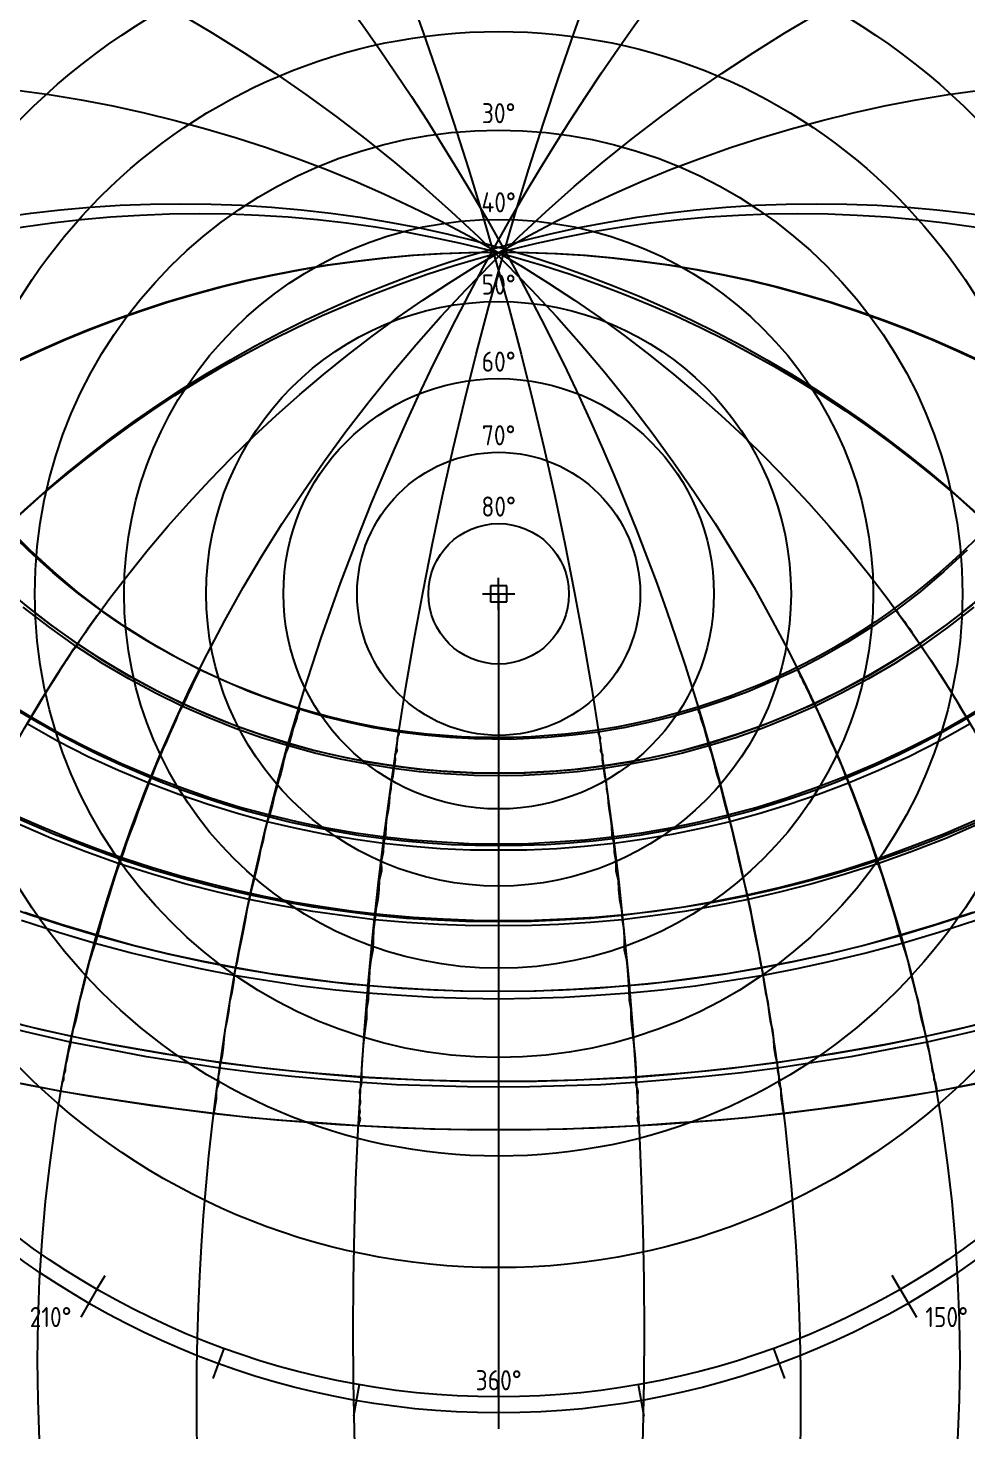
# Model space of a CAD drawing. Header units: millimetres. Extents: x -2402 to 642, y -289 to 1259.
# Drawn here: x -1954.1 to -1895.7, y -52.1 to 35.2 of the extents above; entities that cross this region are included whole.
import ezdxf

# ---------------------------------------------------------------- set-up
doc = ezdxf.new("R2010")
doc.units = ezdxf.units.MM
doc.header["$PDMODE"] = 66
doc.layers.get('0').update_dxf_attribs({"color": 1})
doc.layers.add('DRAW', color=141, linetype='Continuous')
doc.layers.add('TEXT', color=2, linetype='Continuous')
doc.styles.get("Standard").update_dxf_attribs({"font": 'archs.shx'})

msp = doc.modelspace()

# ---------------------------------------------------------------- linework, layer by layer
for p, q in [((-1949.837, -43.301), (-1949.337, -42.435)), ((-1899.837, -43.301), (-1900.337, -42.435)), ((-1949.837, -43.301), (-1950.837, -45.033)), ((-1899.837, -43.301), (-1898.837, -45.033)), ((-1941.938, -46.985), (-1942.622, -48.864)), ((-1907.736, -46.985), (-1907.052, -48.864)), ((-1933.52, -49.24), (-1933.867, -51.21)), ((-1924.837, -50), (-1924.837, -49)), ((-1916.155, -49.24), (-1915.808, -51.21)), ((-1924.837, -50), (-1924.837, -52))]:
    msp.add_line(p, q)
for radius in [51, 41.955, 35.01, 28.868, 23.315, 18.199, 13.397, 8.812, 4.374]:
    msp.add_circle((-1924.837, 0), radius)
at = {"color": 1}
msp.add_circle((-1924.837, 0), 50, dxfattribs=at)
msp.add_point((-1924.837, 0))
at = {"layer": 'DRAW', "color": 62}
for points in [[(-1954.001, 2.724), (-1955.46, 4.204)], [(-1952.554, 1.388), (-1954.001, 2.724)], [(-1895.673, 2.724), (-1897.121, 1.388)], [(-1951.081, 0.131), (-1952.554, 1.388)], [(-1897.121, 1.388), (-1898.594, 0.131)], [(-1949.582, -1.015), (-1951.081, 0.131)], [(-1924.837, 0), (-1924.837, -50)], [(-1924.837, 0), (-1924.837, -50)], [(-1924.837, 0), (-1924.837, -50)], [(-1924.837, 0), (-1924.837, -50)], [(-1924.837, 0), (-1924.837, -50)], [(-1924.837, 0), (-1924.837, -50)], [(-1924.837, 0), (-1924.837, -50)], [(-1924.837, 0), (-1924.837, -50)], [(-1924.837, 0), (-1924.837, -50)], [(-1924.837, 0), (-1924.837, -50)], [(-1924.837, 0), (-1924.837, -50)], [(-1924.837, 0), (-1924.837, -50)], [(-1898.594, 0.131), (-1900.093, -1.015)], [(-1952.778, -2.101), (-1954.425, -0.829)], [(-1952.674, -1.953), (-1954.313, -0.678)], [(-1895.362, -0.678), (-1897.001, -1.953)], [(-1895.25, -0.829), (-1896.896, -2.101)], [(-1950.091, -1.721), (-1950.232, -1.936)], [(-1949.946, -1.534), (-1950.091, -1.721)], [(-1949.838, -1.377), (-1949.946, -1.534)], [(-1949.728, -1.246), (-1949.838, -1.377)], [(-1949.655, -1.143), (-1949.728, -1.246)], [(-1949.618, -1.066), (-1949.655, -1.143)], [(-1949.58, -1.04), (-1949.618, -1.066)], [(-1948.052, -2.074), (-1949.582, -1.015)], [(-1949.582, -1.015), (-1949.58, -1.04)], [(-1900.093, -1.015), (-1901.623, -2.074)], [(-1900.093, -1.015), (-1900.094, -1.04)], [(-1900.094, -1.04), (-1900.056, -1.066)], [(-1900.056, -1.066), (-1900.02, -1.143)], [(-1900.02, -1.143), (-1899.947, -1.246)], [(-1899.947, -1.246), (-1899.836, -1.377)], [(-1899.836, -1.377), (-1899.728, -1.534)], [(-1899.728, -1.534), (-1899.584, -1.721)], [(-1899.584, -1.721), (-1899.443, -1.936)], [(-1951.152, -3.261), (-1952.778, -2.101)], [(-1951.052, -3.115), (-1952.674, -1.953)], [(-1950.58, -2.431), (-1950.785, -2.713)], [(-1950.409, -2.156), (-1950.58, -2.431)], [(-1950.232, -1.936), (-1950.409, -2.156)], [(-1946.531, -3.023), (-1948.052, -2.074)], [(-1901.623, -2.074), (-1903.144, -3.023)], [(-1899.443, -1.936), (-1899.266, -2.156)], [(-1899.266, -2.156), (-1899.095, -2.431)], [(-1899.095, -2.431), (-1898.89, -2.713)], [(-1897.001, -1.953), (-1898.623, -3.115)], [(-1896.896, -2.101), (-1898.523, -3.261)], [(-1951.215, -3.377), (-1951.478, -3.739)], [(-1950.985, -3.027), (-1951.215, -3.377)], [(-1949.499, -4.332), (-1951.152, -3.261)], [(-1949.405, -4.187), (-1951.052, -3.115)], [(-1950.785, -2.713), (-1950.985, -3.027)], [(-1944.968, -3.917), (-1946.531, -3.023)], [(-1903.144, -3.023), (-1904.707, -3.917)], [(-1898.623, -3.115), (-1900.27, -4.187)], [(-1898.523, -3.261), (-1900.176, -4.332)], [(-1898.89, -2.713), (-1898.69, -3.027)], [(-1898.69, -3.027), (-1898.46, -3.377)], [(-1898.46, -3.377), (-1898.196, -3.739)], [(-1951.732, -4.136), (-1952.018, -4.547)], [(-1951.478, -3.739), (-1951.732, -4.136)], [(-1947.861, -5.292), (-1949.499, -4.332)], [(-1947.766, -5.171), (-1949.405, -4.187)], [(-1943.446, -4.723), (-1944.968, -3.917)], [(-1904.707, -3.917), (-1906.228, -4.723)], [(-1900.27, -4.187), (-1901.908, -5.171)], [(-1900.176, -4.332), (-1901.814, -5.292)], [(-1898.196, -3.739), (-1897.943, -4.136)], [(-1897.943, -4.136), (-1897.657, -4.547)], [(-1952.292, -4.995), (-1952.595, -5.46)], [(-1952.018, -4.547), (-1952.292, -4.995)], [(-1946.096, -6.057), (-1947.766, -5.171)], [(-1943.614, -5.098), (-1943.704, -5.248)], [(-1943.563, -4.959), (-1943.614, -5.098)], [(-1943.5, -4.86), (-1943.563, -4.959)], [(-1943.473, -4.791), (-1943.5, -4.86)], [(-1943.441, -4.742), (-1943.473, -4.791)], [(-1941.882, -5.439), (-1943.446, -4.723)], [(-1943.446, -4.723), (-1943.441, -4.742)], [(-1906.228, -4.723), (-1907.793, -5.439)], [(-1906.228, -4.723), (-1906.233, -4.742)], [(-1906.233, -4.742), (-1906.201, -4.791)], [(-1906.201, -4.791), (-1906.175, -4.86)], [(-1906.175, -4.86), (-1906.112, -4.959)], [(-1906.112, -4.959), (-1906.061, -5.098)], [(-1906.061, -5.098), (-1905.971, -5.248)], [(-1901.908, -5.171), (-1903.578, -6.057)], [(-1897.657, -4.547), (-1897.383, -4.995)], [(-1897.383, -4.995), (-1897.079, -5.46)], [(-1952.891, -5.936), (-1953.209, -6.46)], [(-1952.595, -5.46), (-1952.891, -5.936)], [(-1946.187, -6.179), (-1947.861, -5.292)], [(-1944.47, -6.863), (-1946.096, -6.057)], [(-1943.999, -5.894), (-1944.136, -6.158)], [(-1943.899, -5.646), (-1943.999, -5.894)], [(-1943.783, -5.44), (-1943.899, -5.646)], [(-1943.704, -5.248), (-1943.783, -5.44)], [(-1940.348, -6.1), (-1941.882, -5.439)], [(-1938.808, -6.673), (-1940.348, -6.1)], [(-1909.327, -6.1), (-1910.866, -6.673)], [(-1907.793, -5.439), (-1909.327, -6.1)], [(-1905.971, -5.248), (-1905.892, -5.44)], [(-1905.892, -5.44), (-1905.776, -5.646)], [(-1905.776, -5.646), (-1905.675, -5.894)], [(-1905.675, -5.894), (-1905.539, -6.158)], [(-1903.578, -6.057), (-1905.204, -6.863)], [(-1901.814, -5.292), (-1903.487, -6.179)], [(-1897.079, -5.46), (-1896.783, -5.936)], [(-1896.783, -5.936), (-1896.465, -6.46)], [(-1953.941, -7.675), (-1955.842, -6.527)], [(-1953.209, -6.46), (-1953.518, -6.997)], [(-1944.558, -6.988), (-1946.187, -6.179)], [(-1944.413, -6.774), (-1944.598, -7.12)], [(-1942.884, -7.713), (-1944.558, -6.988)], [(-1942.8, -7.585), (-1944.47, -6.863)], [(-1944.261, -6.447), (-1944.413, -6.774)], [(-1944.136, -6.158), (-1944.261, -6.447)], [(-1937.248, -7.184), (-1938.808, -6.673)], [(-1910.866, -6.673), (-1912.427, -7.184)], [(-1905.204, -6.863), (-1906.875, -7.585)], [(-1905.117, -6.988), (-1906.79, -7.713)], [(-1905.539, -6.158), (-1905.413, -6.447)], [(-1905.413, -6.447), (-1905.261, -6.774)], [(-1905.261, -6.774), (-1905.077, -7.12)], [(-1903.487, -6.179), (-1905.117, -6.988)], [(-1896.465, -6.46), (-1896.156, -6.997)], [(-1893.833, -6.527), (-1895.733, -7.675)], [(-1953.861, -7.526), (-1954.187, -8.099)], [(-1952.064, -8.751), (-1953.941, -7.675)], [(-1953.518, -6.997), (-1953.861, -7.526)], [(-1944.775, -7.473), (-1944.927, -7.876)], [(-1944.598, -7.12), (-1944.775, -7.473)], [(-1941.24, -8.381), (-1942.884, -7.713)], [(-1941.169, -8.23), (-1942.8, -7.585)], [(-1937.395, -7.726), (-1937.458, -7.909)], [(-1937.372, -7.571), (-1937.395, -7.726)], [(-1937.338, -7.431), (-1937.372, -7.571)], [(-1937.277, -7.337), (-1937.338, -7.431)], [(-1937.267, -7.253), (-1937.277, -7.337)], [(-1937.231, -7.213), (-1937.267, -7.253)], [(-1935.711, -7.642), (-1937.248, -7.184)], [(-1937.248, -7.184), (-1937.231, -7.213)], [(-1934.158, -8.015), (-1935.711, -7.642)], [(-1913.963, -7.642), (-1915.517, -8.015)], [(-1912.427, -7.184), (-1913.963, -7.642)], [(-1912.427, -7.184), (-1912.444, -7.213)], [(-1912.444, -7.213), (-1912.408, -7.253)], [(-1912.408, -7.253), (-1912.398, -7.337)], [(-1912.398, -7.337), (-1912.336, -7.431)], [(-1912.336, -7.431), (-1912.302, -7.571)], [(-1912.302, -7.571), (-1912.28, -7.726)], [(-1912.28, -7.726), (-1912.217, -7.909)], [(-1906.875, -7.585), (-1908.506, -8.23)], [(-1906.79, -7.713), (-1908.434, -8.381)], [(-1905.077, -7.12), (-1904.9, -7.473)], [(-1904.9, -7.473), (-1904.748, -7.876)], [(-1895.733, -7.675), (-1897.611, -8.751)], [(-1896.156, -6.997), (-1895.813, -7.526)], [(-1895.813, -7.526), (-1895.487, -8.099)], [(-1952.288, -9.175), (-1954.187, -8.099)], [(-1945.322, -8.729), (-1945.516, -9.187)], [(-1945.115, -8.279), (-1945.322, -8.729)], [(-1944.927, -7.876), (-1945.115, -8.279)], [(-1939.592, -8.959), (-1941.24, -8.381)], [(-1939.518, -8.82), (-1941.169, -8.23)], [(-1937.686, -8.64), (-1937.779, -8.931)], [(-1937.635, -8.362), (-1937.686, -8.64)], [(-1937.549, -8.135), (-1937.635, -8.362)], [(-1937.458, -7.909), (-1937.549, -8.135)], [(-1932.623, -8.341), (-1934.158, -8.015)], [(-1931.023, -8.606), (-1932.623, -8.341)], [(-1931.046, -8.669), (-1931.053, -8.742)], [(-1931.009, -8.617), (-1931.046, -8.669)], [(-1929.445, -8.804), (-1931.023, -8.606)], [(-1931.023, -8.606), (-1931.009, -8.617)], [(-1918.651, -8.606), (-1920.23, -8.804)], [(-1918.651, -8.606), (-1918.666, -8.617)], [(-1918.666, -8.617), (-1918.629, -8.669)], [(-1917.051, -8.341), (-1918.651, -8.606)], [(-1918.629, -8.669), (-1918.621, -8.742)], [(-1915.517, -8.015), (-1917.051, -8.341)], [(-1912.217, -7.909), (-1912.125, -8.135)], [(-1912.125, -8.135), (-1912.039, -8.362)], [(-1912.039, -8.362), (-1911.989, -8.64)], [(-1911.989, -8.64), (-1911.896, -8.931)], [(-1908.506, -8.23), (-1910.157, -8.82)], [(-1908.434, -8.381), (-1910.082, -8.959)], [(-1904.748, -7.876), (-1904.559, -8.279)], [(-1904.559, -8.279), (-1904.352, -8.729)], [(-1904.352, -8.729), (-1904.158, -9.187)], [(-1895.487, -8.099), (-1897.386, -9.175)], [(-1950.379, -10.141), (-1952.288, -9.175)], [(-1950.173, -9.714), (-1952.064, -8.751)], [(-1945.516, -9.187), (-1945.736, -9.672)], [(-1937.925, -9.465), (-1939.592, -8.959)], [(-1937.907, -9.33), (-1939.518, -8.82)], [(-1937.955, -9.586), (-1938.097, -9.944)], [(-1937.852, -9.243), (-1937.955, -9.586)], [(-1936.278, -9.917), (-1937.925, -9.465)], [(-1936.269, -9.778), (-1937.907, -9.33)], [(-1937.779, -8.931), (-1937.852, -9.243)], [(-1931.184, -9.336), (-1931.201, -9.544)], [(-1931.201, -9.544), (-1931.177, -9.775)], [(-1931.145, -9.139), (-1931.184, -9.336)], [(-1931.112, -8.857), (-1931.153, -8.981)], [(-1931.153, -8.981), (-1931.145, -9.139)], [(-1931.053, -8.742), (-1931.112, -8.857)], [(-1927.874, -8.951), (-1929.445, -8.804)], [(-1926.365, -9.036), (-1927.874, -8.951)], [(-1924.134, -9.064), (-1926.365, -9.036)], [(-1923.309, -9.036), (-1924.134, -9.064)], [(-1921.801, -8.951), (-1923.309, -9.036)], [(-1920.23, -8.804), (-1921.801, -8.951)], [(-1918.621, -8.742), (-1918.563, -8.857)], [(-1918.563, -8.857), (-1918.522, -8.981)], [(-1918.522, -8.981), (-1918.53, -9.139)], [(-1918.53, -9.139), (-1918.491, -9.336)], [(-1918.474, -9.544), (-1918.498, -9.775)], [(-1918.491, -9.336), (-1918.474, -9.544)], [(-1911.768, -9.33), (-1913.406, -9.778)], [(-1911.749, -9.465), (-1913.396, -9.917)], [(-1911.896, -8.931), (-1911.822, -9.243)], [(-1911.822, -9.243), (-1911.719, -9.586)], [(-1910.157, -8.82), (-1911.768, -9.33)], [(-1910.082, -8.959), (-1911.749, -9.465)], [(-1911.719, -9.586), (-1911.578, -9.944)], [(-1904.158, -9.187), (-1903.939, -9.672)], [(-1897.611, -8.751), (-1899.502, -9.714)], [(-1897.386, -9.175), (-1899.296, -10.141)], [(-1948.489, -11.01), (-1950.379, -10.141)], [(-1948.303, -10.579), (-1950.173, -9.714)], [(-1945.942, -10.167), (-1946.171, -10.69)], [(-1945.736, -9.672), (-1945.942, -10.167)], [(-1938.201, -10.341), (-1938.291, -10.743)], [(-1938.097, -9.944), (-1938.201, -10.341)], [(-1934.673, -10.293), (-1936.278, -9.917)], [(-1934.596, -10.154), (-1936.269, -9.778)], [(-1933.018, -10.612), (-1934.673, -10.293)], [(-1933.02, -10.473), (-1934.596, -10.154)], [(-1931.38, -10.74), (-1933.02, -10.473)], [(-1931.272, -10.339), (-1931.322, -10.644)], [(-1931.177, -9.775), (-1931.301, -10.047)], [(-1931.301, -10.047), (-1931.272, -10.339)], [(-1918.498, -9.775), (-1918.374, -10.047)], [(-1918.374, -10.047), (-1918.403, -10.339)], [(-1918.403, -10.339), (-1918.353, -10.644)], [(-1916.654, -10.473), (-1918.294, -10.74)], [(-1915.002, -10.293), (-1916.657, -10.612)], [(-1915.079, -10.154), (-1916.654, -10.473)], [(-1913.406, -9.778), (-1915.079, -10.154)], [(-1913.396, -9.917), (-1915.002, -10.293)], [(-1911.578, -9.944), (-1911.474, -10.341)], [(-1911.474, -10.341), (-1911.384, -10.743)], [(-1903.939, -9.672), (-1903.733, -10.167)], [(-1903.733, -10.167), (-1903.504, -10.69)], [(-1899.502, -9.714), (-1901.372, -10.579)], [(-1899.296, -10.141), (-1901.185, -11.01)], [(-1946.617, -11.788), (-1948.489, -11.01)], [(-1946.438, -11.376), (-1948.303, -10.579)], [(-1946.384, -11.224), (-1946.617, -11.788)], [(-1946.171, -10.69), (-1946.384, -11.224)], [(-1938.402, -11.18), (-1938.546, -11.632)], [(-1938.291, -10.743), (-1938.402, -11.18)], [(-1931.376, -10.874), (-1933.018, -10.612)], [(-1931.39, -10.994), (-1931.425, -11.357)], [(-1931.322, -10.644), (-1931.39, -10.994)], [(-1929.788, -10.936), (-1931.38, -10.74)], [(-1929.755, -11.078), (-1931.376, -10.874)], [(-1928.026, -11.081), (-1929.788, -10.936)], [(-1928.195, -11.218), (-1929.755, -11.078)], [(-1926.365, -11.307), (-1928.195, -11.218)], [(-1926.507, -11.165), (-1928.026, -11.081)], [(-1924.837, -11.166), (-1926.507, -11.165)], [(-1924.33, -11.339), (-1926.365, -11.307)], [(-1924.837, -10.79), (-1924.837, -11.104)], [(-1923.168, -11.165), (-1924.837, -11.166)], [(-1923.31, -11.307), (-1924.33, -11.339)], [(-1921.479, -11.218), (-1923.31, -11.307)], [(-1921.649, -11.081), (-1923.168, -11.165)], [(-1919.887, -10.936), (-1921.649, -11.081)], [(-1919.92, -11.078), (-1921.479, -11.218)], [(-1918.299, -10.874), (-1919.92, -11.078)], [(-1918.294, -10.74), (-1919.887, -10.936)], [(-1918.353, -10.644), (-1918.284, -10.994)], [(-1916.657, -10.612), (-1918.299, -10.874)], [(-1918.284, -10.994), (-1918.25, -11.357)], [(-1911.384, -10.743), (-1911.273, -11.18)], [(-1911.273, -11.18), (-1911.129, -11.632)], [(-1903.504, -10.69), (-1903.291, -11.224)], [(-1903.291, -11.224), (-1903.058, -11.788)], [(-1901.372, -10.579), (-1903.237, -11.376)], [(-1901.185, -11.01), (-1903.058, -11.788)], [(-1946.617, -11.788), (-1946.834, -12.365)], [(-1944.74, -12.505), (-1946.617, -11.788)], [(-1944.581, -12.083), (-1946.438, -11.376)], [(-1942.762, -12.729), (-1944.581, -12.083)], [(-1938.659, -12.11), (-1938.803, -12.604)], [(-1938.546, -11.632), (-1938.659, -12.11)], [(-1931.555, -12.141), (-1931.624, -12.574)], [(-1931.52, -11.737), (-1931.555, -12.141)], [(-1931.425, -11.357), (-1931.52, -11.737)], [(-1924.837, -12.178), (-1924.837, -12.576)], [(-1918.25, -11.357), (-1918.154, -11.737)], [(-1918.154, -11.737), (-1918.12, -12.141)], [(-1918.12, -12.141), (-1918.05, -12.574)], [(-1911.129, -11.632), (-1911.016, -12.11)], [(-1911.016, -12.11), (-1910.872, -12.604)], [(-1905.093, -12.083), (-1906.913, -12.729)], [(-1903.237, -11.376), (-1905.093, -12.083)], [(-1903.058, -11.788), (-1904.935, -12.505)], [(-1903.058, -11.788), (-1902.84, -12.365)], [(-1947.069, -12.973), (-1947.302, -13.568)], [(-1946.834, -12.365), (-1947.069, -12.973)], [(-1942.864, -13.139), (-1944.74, -12.505)], [(-1940.934, -13.301), (-1942.762, -12.729)], [(-1938.803, -12.604), (-1938.91, -13.123)], [(-1931.651, -13.019), (-1931.711, -13.491)], [(-1931.624, -12.574), (-1931.651, -13.019)], [(-1924.837, -12.576), (-1924.837, -13.02)], [(-1924.837, -13.02), (-1924.837, -13.452)], [(-1918.05, -12.574), (-1918.024, -13.019)], [(-1918.024, -13.019), (-1917.963, -13.491)], [(-1910.872, -12.604), (-1910.765, -13.123)], [(-1906.913, -12.729), (-1908.741, -13.301)], [(-1904.935, -12.505), (-1906.81, -13.139)], [(-1902.84, -12.365), (-1902.606, -12.973)], [(-1902.606, -12.973), (-1902.373, -13.568)], [(-1947.302, -13.568), (-1947.502, -14.203)], [(-1941.028, -13.702), (-1942.864, -13.139)], [(-1939.235, -14.192), (-1941.028, -13.702)], [(-1939.1, -13.787), (-1940.934, -13.301)], [(-1939.067, -13.64), (-1939.235, -14.192)], [(-1937.294, -14.211), (-1939.1, -13.787)], [(-1938.91, -13.123), (-1939.067, -13.64)], [(-1931.711, -13.491), (-1931.809, -13.987)], [(-1924.837, -13.452), (-1924.837, -13.927)], [(-1917.963, -13.491), (-1917.866, -13.987)], [(-1910.574, -13.787), (-1912.38, -14.211)], [(-1910.765, -13.123), (-1910.608, -13.64)], [(-1910.608, -13.64), (-1910.44, -14.192)], [(-1908.741, -13.301), (-1910.574, -13.787)], [(-1908.647, -13.702), (-1910.44, -14.192)], [(-1906.81, -13.139), (-1908.647, -13.702)], [(-1902.373, -13.568), (-1902.173, -14.203)], [(-1952.666, -15.226), (-1954.796, -14.31)], [(-1952.548, -14.958), (-1954.662, -14.044)], [(-1947.752, -14.817), (-1947.999, -15.494)], [(-1947.502, -14.203), (-1947.752, -14.817)], [(-1939.383, -14.749), (-1939.49, -15.335)], [(-1939.235, -14.192), (-1939.383, -14.749)], [(-1937.416, -14.618), (-1939.235, -14.192)], [(-1935.614, -14.993), (-1937.416, -14.618)], [(-1935.507, -14.581), (-1937.294, -14.211)], [(-1933.722, -14.906), (-1935.507, -14.581)], [(-1931.857, -14.494), (-1931.888, -14.999)], [(-1931.809, -13.987), (-1931.857, -14.494)], [(-1917.866, -13.987), (-1917.817, -14.494)], [(-1917.817, -14.494), (-1917.786, -14.999)], [(-1914.167, -14.581), (-1915.953, -14.906)], [(-1912.38, -14.211), (-1914.167, -14.581)], [(-1912.259, -14.618), (-1914.061, -14.993)], [(-1910.44, -14.192), (-1912.259, -14.618)], [(-1910.44, -14.192), (-1910.292, -14.749)], [(-1910.292, -14.749), (-1910.185, -15.335)], [(-1902.173, -14.203), (-1901.923, -14.817)], [(-1901.923, -14.817), (-1901.676, -15.494)], [(-1895.012, -14.044), (-1897.126, -14.958)], [(-1894.878, -14.31), (-1897.009, -15.226)], [(-1950.525, -16.055), (-1952.666, -15.226)], [(-1950.422, -15.782), (-1952.548, -14.958)], [(-1947.999, -15.494), (-1948.216, -16.135)], [(-1939.49, -15.335), (-1939.65, -15.914)], [(-1933.755, -15.303), (-1935.614, -14.993)], [(-1932.013, -15.55), (-1933.755, -15.303)], [(-1931.912, -15.142), (-1933.722, -14.906)], [(-1932.013, -15.55), (-1932.027, -16.09)], [(-1931.888, -14.999), (-1932.013, -15.55)], [(-1930.176, -15.739), (-1932.013, -15.55)], [(-1930.198, -15.337), (-1931.912, -15.142)], [(-1928.363, -15.471), (-1930.198, -15.337)], [(-1926.689, -15.566), (-1928.363, -15.471)], [(-1924.837, -15.58), (-1926.689, -15.566)], [(-1924.837, -15.435), (-1924.837, -15.963)], [(-1922.986, -15.566), (-1924.837, -15.58)], [(-1921.311, -15.471), (-1922.986, -15.566)], [(-1919.477, -15.337), (-1921.311, -15.471)], [(-1917.662, -15.55), (-1919.498, -15.739)], [(-1917.763, -15.142), (-1919.477, -15.337)], [(-1917.786, -14.999), (-1917.662, -15.55)], [(-1915.953, -14.906), (-1917.763, -15.142)], [(-1915.92, -15.303), (-1917.662, -15.55)], [(-1917.662, -15.55), (-1917.648, -16.09)], [(-1914.061, -14.993), (-1915.92, -15.303)], [(-1910.185, -15.335), (-1910.025, -15.914)], [(-1901.676, -15.494), (-1901.458, -16.135)], [(-1897.126, -14.958), (-1899.252, -15.782)], [(-1897.009, -15.226), (-1899.15, -16.055)], [(-1948.447, -16.81), (-1950.525, -16.055)], [(-1948.361, -16.533), (-1950.422, -15.782)], [(-1948.216, -16.135), (-1948.447, -16.81)], [(-1946.32, -17.2), (-1948.361, -16.533)], [(-1939.765, -16.522), (-1939.911, -17.144)], [(-1939.65, -15.914), (-1939.765, -16.522)], [(-1932.027, -16.09), (-1932.139, -16.671)], [(-1928.458, -15.887), (-1930.176, -15.739)], [(-1926.594, -15.962), (-1928.458, -15.887)], [(-1924.837, -15.963), (-1926.594, -15.962)], [(-1923.081, -15.962), (-1924.837, -15.963)], [(-1924.837, -15.963), (-1924.837, -16.527)], [(-1924.837, -16.527), (-1924.837, -17.08)], [(-1921.217, -15.887), (-1923.081, -15.962)], [(-1919.498, -15.739), (-1921.217, -15.887)], [(-1917.648, -16.09), (-1917.536, -16.671)], [(-1910.025, -15.914), (-1909.91, -16.522)], [(-1909.91, -16.522), (-1909.764, -17.144)], [(-1901.314, -16.533), (-1903.354, -17.2)], [(-1901.458, -16.135), (-1901.227, -16.81)], [(-1899.252, -15.782), (-1901.314, -16.533)], [(-1899.15, -16.055), (-1901.227, -16.81)], [(-1948.683, -17.47), (-1948.902, -18.143)], [(-1948.447, -16.81), (-1948.683, -17.47)], [(-1946.411, -17.455), (-1948.447, -16.81)], [(-1944.36, -18.057), (-1946.411, -17.455)], [(-1944.287, -17.794), (-1946.32, -17.2)], [(-1939.911, -17.144), (-1940.064, -17.751)], [(-1932.132, -17.246), (-1932.275, -17.84)], [(-1932.139, -16.671), (-1932.132, -17.246)], [(-1924.837, -17.08), (-1924.837, -17.668)], [(-1917.536, -16.671), (-1917.543, -17.246)], [(-1917.543, -17.246), (-1917.4, -17.84)], [(-1909.764, -17.144), (-1909.61, -17.751)], [(-1903.354, -17.2), (-1905.388, -17.794)], [(-1903.263, -17.455), (-1905.315, -18.057)], [(-1901.227, -16.81), (-1903.263, -17.455)], [(-1901.227, -16.81), (-1900.992, -17.47)], [(-1900.992, -17.47), (-1900.772, -18.143)], [(-1948.902, -18.143), (-1949.106, -18.83)], [(-1942.324, -18.569), (-1944.36, -18.057)], [(-1942.271, -18.298), (-1944.287, -17.794)], [(-1940.28, -18.756), (-1942.271, -18.298)], [(-1940.064, -17.751), (-1940.224, -18.393)], [(-1932.275, -17.84), (-1932.294, -18.429)], [(-1924.837, -17.668), (-1924.837, -18.244)], [(-1924.837, -18.244), (-1924.837, -18.855)], [(-1917.4, -17.84), (-1917.381, -18.429)], [(-1909.61, -17.751), (-1909.451, -18.393)], [(-1907.404, -18.298), (-1909.395, -18.756)], [(-1905.388, -17.794), (-1907.404, -18.298)], [(-1905.315, -18.057), (-1907.35, -18.569)], [(-1900.772, -18.143), (-1900.568, -18.83)], [(-1949.106, -18.83), (-1949.318, -19.498)], [(-1940.364, -19.041), (-1942.324, -18.569)], [(-1940.364, -19.041), (-1940.517, -19.672)], [(-1940.224, -18.393), (-1940.364, -19.041)], [(-1938.348, -19.428), (-1940.364, -19.041)], [(-1938.312, -19.162), (-1940.28, -18.756)], [(-1936.366, -19.517), (-1938.312, -19.162)], [(-1932.36, -19.033), (-1932.48, -19.652)], [(-1932.294, -18.429), (-1932.36, -19.033)], [(-1924.837, -18.855), (-1924.837, -19.456)], [(-1917.381, -18.429), (-1917.315, -19.033)], [(-1917.315, -19.033), (-1917.195, -19.652)], [(-1911.362, -19.162), (-1913.308, -19.517)], [(-1909.395, -18.756), (-1911.362, -19.162)], [(-1909.311, -19.041), (-1911.327, -19.428)], [(-1909.451, -18.393), (-1909.311, -19.041)], [(-1907.35, -18.569), (-1909.311, -19.041)], [(-1909.311, -19.041), (-1909.158, -19.672)], [(-1900.568, -18.83), (-1900.357, -19.498)], [(-1952.074, -20.588), (-1954.353, -19.847)], [(-1949.318, -19.498), (-1949.515, -20.178)], [(-1940.517, -19.672), (-1940.619, -20.335)], [(-1936.411, -19.77), (-1938.348, -19.428)], [(-1934.433, -20.048), (-1936.411, -19.77)], [(-1934.42, -19.786), (-1936.366, -19.517)], [(-1932.533, -20.289), (-1934.433, -20.048)], [(-1932.503, -20.039), (-1934.42, -19.786)], [(-1932.48, -19.652), (-1932.533, -20.289)], [(-1930.573, -20.206), (-1932.503, -20.039)], [(-1924.837, -19.456), (-1924.837, -20.048)], [(-1924.837, -20.048), (-1924.837, -20.674)], [(-1917.172, -20.039), (-1919.102, -20.206)], [(-1917.195, -19.652), (-1917.141, -20.289)], [(-1915.255, -19.786), (-1917.172, -20.039)], [(-1915.241, -20.048), (-1917.141, -20.289)], [(-1913.308, -19.517), (-1915.255, -19.786)], [(-1913.264, -19.77), (-1915.241, -20.048)], [(-1911.327, -19.428), (-1913.264, -19.77)], [(-1909.158, -19.672), (-1909.056, -20.335)], [(-1900.357, -19.498), (-1900.16, -20.178)], [(-1895.322, -19.847), (-1897.601, -20.588)], [(-1952.235, -21.092), (-1954.546, -20.344)], [(-1949.828, -21.262), (-1952.074, -20.588)], [(-1949.697, -20.872), (-1949.893, -21.546)], [(-1949.515, -20.178), (-1949.697, -20.872)], [(-1940.619, -20.335), (-1940.735, -20.979)], [(-1932.63, -20.902), (-1932.653, -21.535)], [(-1932.533, -20.289), (-1932.63, -20.902)], [(-1930.565, -20.465), (-1932.533, -20.289)], [(-1928.633, -20.323), (-1930.573, -20.206)], [(-1928.565, -20.587), (-1930.565, -20.465)], [(-1926.886, -20.405), (-1928.633, -20.323)], [(-1926.91, -20.653), (-1928.565, -20.587)], [(-1924.837, -20.674), (-1926.91, -20.653)], [(-1924.837, -20.424), (-1926.886, -20.405)], [(-1922.789, -20.405), (-1924.837, -20.424)], [(-1922.764, -20.653), (-1924.837, -20.674)], [(-1924.837, -20.674), (-1924.837, -21.292)], [(-1921.041, -20.323), (-1922.789, -20.405)], [(-1921.11, -20.587), (-1922.764, -20.653)], [(-1919.11, -20.465), (-1921.11, -20.587)], [(-1919.102, -20.206), (-1921.041, -20.323)], [(-1917.141, -20.289), (-1919.11, -20.465)], [(-1917.141, -20.289), (-1917.045, -20.902)], [(-1917.045, -20.902), (-1917.022, -21.535)], [(-1909.056, -20.335), (-1908.94, -20.979)], [(-1900.16, -20.178), (-1899.977, -20.872)], [(-1899.977, -20.872), (-1899.782, -21.546)], [(-1897.601, -20.588), (-1899.847, -21.262)], [(-1895.128, -20.344), (-1897.439, -21.092)], [(-1949.954, -21.772), (-1952.235, -21.092)], [(-1949.893, -21.546), (-1950.104, -22.197)], [(-1947.776, -22.359), (-1949.954, -21.772)], [(-1947.653, -21.871), (-1949.828, -21.262)], [(-1940.87, -21.602), (-1941.014, -22.264)], [(-1940.735, -20.979), (-1940.87, -21.602)], [(-1932.653, -21.535), (-1932.659, -22.165)], [(-1924.837, -21.292), (-1924.837, -21.903)], [(-1917.022, -21.535), (-1917.015, -22.165)], [(-1908.94, -20.979), (-1908.804, -21.602)], [(-1908.804, -21.602), (-1908.661, -22.264)], [(-1899.847, -21.262), (-1902.021, -21.871)], [(-1899.72, -21.772), (-1901.899, -22.359)], [(-1899.782, -21.546), (-1899.571, -22.197)], [(-1897.439, -21.092), (-1899.72, -21.772)], [(-1950.104, -22.197), (-1950.303, -22.86)], [(-1945.568, -22.876), (-1947.776, -22.359)], [(-1945.449, -22.409), (-1947.653, -21.871)], [(-1943.312, -22.878), (-1945.449, -22.409)], [(-1941.014, -22.264), (-1941.119, -22.9)], [(-1932.659, -22.165), (-1932.801, -22.786)], [(-1924.837, -21.903), (-1924.837, -22.548)], [(-1924.837, -22.548), (-1924.837, -23.187)], [(-1917.015, -22.165), (-1916.873, -22.786)], [(-1908.661, -22.264), (-1908.555, -22.9)], [(-1904.225, -22.409), (-1906.363, -22.878)], [(-1902.021, -21.871), (-1904.225, -22.409)], [(-1901.899, -22.359), (-1904.107, -22.876)], [(-1899.571, -22.197), (-1899.371, -22.86)], [(-1950.462, -23.507), (-1950.609, -24.165)], [(-1950.303, -22.86), (-1950.462, -23.507)], [(-1943.392, -23.357), (-1945.568, -22.876)], [(-1941.299, -23.761), (-1943.392, -23.357)], [(-1941.158, -23.296), (-1943.312, -22.878)], [(-1941.272, -23.546), (-1941.348, -24.194)], [(-1941.119, -22.9), (-1941.272, -23.546)], [(-1939.059, -23.651), (-1941.158, -23.296)], [(-1932.865, -23.428), (-1932.906, -24.033)], [(-1932.801, -22.786), (-1932.865, -23.428)], [(-1924.837, -23.187), (-1924.837, -23.782)], [(-1916.873, -22.786), (-1916.809, -23.428)], [(-1916.809, -23.428), (-1916.769, -24.033)], [(-1908.516, -23.296), (-1910.616, -23.651)], [(-1908.555, -22.9), (-1908.403, -23.546)], [(-1906.363, -22.878), (-1908.516, -23.296)], [(-1908.403, -23.546), (-1908.327, -24.194)], [(-1906.282, -23.357), (-1908.376, -23.761)], [(-1904.107, -22.876), (-1906.282, -23.357)], [(-1899.371, -22.86), (-1899.212, -23.507)], [(-1899.212, -23.507), (-1899.065, -24.165)], [(-1950.609, -24.165), (-1950.779, -24.798)], [(-1941.348, -24.194), (-1941.452, -24.821)], [(-1939.203, -24.103), (-1941.299, -23.761)], [(-1937.082, -24.43), (-1939.203, -24.103)], [(-1937.034, -23.936), (-1939.059, -23.651)], [(-1934.971, -24.67), (-1937.082, -24.43)], [(-1934.999, -24.197), (-1937.034, -23.936)], [(-1932.863, -24.416), (-1934.999, -24.197)], [(-1932.906, -24.033), (-1932.947, -24.674)], [(-1930.889, -24.578), (-1932.863, -24.416)], [(-1924.837, -23.782), (-1924.837, -24.413)], [(-1924.837, -24.413), (-1924.837, -25)], [(-1916.812, -24.416), (-1918.786, -24.578)], [(-1914.676, -24.197), (-1916.812, -24.416)], [(-1916.769, -24.033), (-1916.727, -24.674)], [(-1912.593, -24.43), (-1914.703, -24.67)], [(-1912.641, -23.936), (-1914.676, -24.197)], [(-1910.616, -23.651), (-1912.641, -23.936)], [(-1910.472, -24.103), (-1912.593, -24.43)], [(-1908.376, -23.761), (-1910.472, -24.103)], [(-1908.327, -24.194), (-1908.222, -24.821)], [(-1899.065, -24.165), (-1898.896, -24.798)], [(-1950.779, -24.798), (-1950.944, -25.376)], [(-1941.452, -24.821), (-1941.591, -25.423)], [(-1933.008, -24.859), (-1934.971, -24.67)], [(-1932.965, -25.279), (-1933.058, -25.859)], [(-1930.886, -25.019), (-1933.008, -24.859)], [(-1932.947, -24.674), (-1932.965, -25.279)], [(-1928.855, -24.675), (-1930.889, -24.578)], [(-1928.931, -25.137), (-1930.886, -25.019)], [(-1926.793, -25.197), (-1928.931, -25.137)], [(-1927.057, -24.745), (-1928.855, -24.675)], [(-1924.837, -24.765), (-1927.057, -24.745)], [(-1924.837, -25.234), (-1926.793, -25.197)], [(-1922.618, -24.745), (-1924.837, -24.765)], [(-1924.837, -25), (-1924.837, -25.624)], [(-1922.881, -25.197), (-1924.837, -25.234)], [(-1920.744, -25.137), (-1922.881, -25.197)], [(-1920.819, -24.675), (-1922.618, -24.745)], [(-1918.786, -24.578), (-1920.819, -24.675)], [(-1918.789, -25.019), (-1920.744, -25.137)], [(-1916.667, -24.859), (-1918.789, -25.019)], [(-1916.727, -24.674), (-1916.709, -25.279)], [(-1916.709, -25.279), (-1916.617, -25.859)], [(-1914.703, -24.67), (-1916.667, -24.859)], [(-1908.222, -24.821), (-1908.084, -25.423)], [(-1898.896, -24.798), (-1898.73, -25.376)], [(-1951.037, -25.971), (-1951.159, -26.538)], [(-1950.944, -25.376), (-1951.037, -25.971)], [(-1941.651, -26.029), (-1941.748, -26.61)], [(-1941.591, -25.423), (-1941.651, -26.029)], [(-1933.058, -25.859), (-1933.057, -26.466)], [(-1924.837, -25.624), (-1924.837, -26.206)], [(-1916.617, -25.859), (-1916.617, -26.466)], [(-1908.084, -25.423), (-1908.024, -26.029)], [(-1908.024, -26.029), (-1907.927, -26.61)], [(-1898.73, -25.376), (-1898.637, -25.971)], [(-1898.637, -25.971), (-1898.516, -26.538)], [(-1953.933, -27.357), (-1956.457, -26.759)], [(-1953.868, -26.998), (-1956.334, -26.374)], [(-1951.401, -27.559), (-1953.868, -26.998)], [(-1951.311, -27.075), (-1951.429, -27.589)], [(-1951.159, -26.538), (-1951.311, -27.075)], [(-1941.748, -26.61), (-1941.887, -27.165)], [(-1933.137, -27.045), (-1933.2, -27.589)], [(-1933.057, -26.466), (-1933.137, -27.045)], [(-1924.837, -26.206), (-1924.837, -26.786)], [(-1924.837, -26.786), (-1924.837, -27.365)], [(-1916.617, -26.466), (-1916.538, -27.045)], [(-1916.538, -27.045), (-1916.474, -27.589)], [(-1907.927, -26.61), (-1907.788, -27.165)], [(-1898.516, -26.538), (-1898.363, -27.075)], [(-1898.363, -27.075), (-1898.245, -27.589)], [(-1895.807, -26.998), (-1898.274, -27.559)], [(-1893.34, -26.374), (-1895.807, -26.998)], [(-1893.218, -26.759), (-1895.742, -27.357)], [(-1951.508, -27.912), (-1953.933, -27.357)], [(-1951.429, -27.589), (-1951.512, -28.079)], [(-1949.104, -28.376), (-1951.508, -27.912)], [(-1949.049, -28.049), (-1951.401, -27.559)], [(-1941.945, -27.723), (-1941.975, -28.254)], [(-1941.887, -27.165), (-1941.945, -27.723)], [(-1933.2, -27.589), (-1933.259, -28.134)], [(-1924.837, -27.365), (-1924.837, -27.943)], [(-1924.837, -27.943), (-1924.837, -28.482)], [(-1916.474, -27.589), (-1916.415, -28.134)], [(-1907.788, -27.165), (-1907.729, -27.723)], [(-1907.729, -27.723), (-1907.699, -28.254)], [(-1898.274, -27.559), (-1900.626, -28.049)], [(-1898.167, -27.912), (-1900.571, -28.376)], [(-1898.245, -27.589), (-1898.163, -28.079)], [(-1895.742, -27.357), (-1898.167, -27.912)], [(-1951.632, -28.536), (-1951.691, -28.936)], [(-1951.512, -28.079), (-1951.632, -28.536)], [(-1946.753, -28.821), (-1949.104, -28.376)], [(-1946.7, -28.458), (-1949.049, -28.049)], [(-1944.454, -29.191), (-1946.753, -28.821)], [(-1944.38, -28.858), (-1946.7, -28.458)], [(-1942.052, -28.755), (-1942.179, -29.227)], [(-1941.975, -28.254), (-1942.052, -28.755)], [(-1933.313, -28.681), (-1933.351, -29.192)], [(-1933.259, -28.134), (-1933.313, -28.681)], [(-1924.837, -28.482), (-1924.837, -28.983)], [(-1916.415, -28.134), (-1916.361, -28.681)], [(-1916.361, -28.681), (-1916.323, -29.192)], [(-1907.699, -28.254), (-1907.623, -28.755)], [(-1907.623, -28.755), (-1907.495, -29.227)], [(-1902.974, -28.458), (-1905.294, -28.858)], [(-1902.921, -28.821), (-1905.221, -29.191)], [(-1900.626, -28.049), (-1902.974, -28.458)], [(-1900.571, -28.376), (-1902.921, -28.821)], [(-1898.163, -28.079), (-1898.043, -28.536)], [(-1898.043, -28.536), (-1897.984, -28.936)], [(-1951.813, -29.678), (-1951.922, -29.978)], [(-1951.789, -29.302), (-1951.813, -29.678)], [(-1951.691, -28.936), (-1951.789, -29.302)], [(-1942.204, -29.532), (-1944.454, -29.191)], [(-1942.16, -29.194), (-1944.38, -28.858)], [(-1942.206, -29.669), (-1942.286, -30.08)], [(-1942.179, -29.227), (-1942.206, -29.669)], [(-1939.951, -29.824), (-1942.204, -29.532)], [(-1939.94, -29.479), (-1942.16, -29.194)], [(-1937.68, -29.727), (-1939.94, -29.479)], [(-1933.375, -29.668), (-1933.383, -30.107)], [(-1933.351, -29.192), (-1933.375, -29.668)], [(-1924.837, -28.983), (-1924.837, -29.483)], [(-1924.837, -29.483), (-1924.837, -29.946)], [(-1916.323, -29.192), (-1916.3, -29.668)], [(-1916.3, -29.668), (-1916.292, -30.107)], [(-1909.734, -29.479), (-1911.995, -29.727)], [(-1907.515, -29.194), (-1909.734, -29.479)], [(-1907.471, -29.532), (-1909.724, -29.824)], [(-1905.294, -28.858), (-1907.515, -29.194)], [(-1907.495, -29.227), (-1907.469, -29.669)], [(-1905.221, -29.191), (-1907.471, -29.532)], [(-1907.469, -29.669), (-1907.389, -30.08)], [(-1897.984, -28.936), (-1897.885, -29.302)], [(-1897.885, -29.302), (-1897.862, -29.678)], [(-1897.862, -29.678), (-1897.752, -29.978)], [(-1952.076, -30.979), (-1954.571, -30.496)], [(-1952.025, -30.455), (-1952.046, -30.664)], [(-1951.929, -30.257), (-1952.025, -30.455)], [(-1951.922, -29.978), (-1951.929, -30.257)], [(-1942.282, -30.493), (-1942.397, -30.839)], [(-1942.286, -30.08), (-1942.282, -30.493)], [(-1937.727, -30.046), (-1939.951, -29.824)], [(-1935.614, -30.249), (-1937.727, -30.046)], [(-1935.599, -29.924), (-1937.68, -29.727)], [(-1933.355, -30.437), (-1935.614, -30.249)], [(-1933.383, -30.107), (-1935.599, -29.924)], [(-1933.387, -30.548), (-1933.502, -30.959)], [(-1933.383, -30.107), (-1933.387, -30.548)], [(-1931.131, -30.224), (-1933.383, -30.107)], [(-1931.202, -30.563), (-1933.355, -30.437)], [(-1928.975, -30.632), (-1931.202, -30.563)], [(-1929.154, -30.295), (-1931.131, -30.224)], [(-1927.194, -30.356), (-1929.154, -30.295)], [(-1924.837, -30.369), (-1927.194, -30.356)], [(-1924.837, -29.946), (-1924.837, -30.408)], [(-1922.481, -30.356), (-1924.837, -30.369)], [(-1924.837, -30.408), (-1924.837, -30.832)], [(-1920.52, -30.295), (-1922.481, -30.356)], [(-1918.473, -30.563), (-1920.7, -30.632)], [(-1918.544, -30.224), (-1920.52, -30.295)], [(-1916.292, -30.107), (-1918.544, -30.224)], [(-1916.319, -30.437), (-1918.473, -30.563)], [(-1914.06, -30.249), (-1916.319, -30.437)], [(-1914.076, -29.924), (-1916.292, -30.107)], [(-1916.292, -30.107), (-1916.288, -30.548)], [(-1916.288, -30.548), (-1916.173, -30.959)], [(-1911.995, -29.727), (-1914.076, -29.924)], [(-1911.947, -30.046), (-1914.06, -30.249)], [(-1909.724, -29.824), (-1911.947, -30.046)], [(-1907.389, -30.08), (-1907.393, -30.493)], [(-1907.393, -30.493), (-1907.278, -30.839)], [(-1897.752, -29.978), (-1897.746, -30.257)], [(-1897.746, -30.257), (-1897.65, -30.455)], [(-1897.65, -30.455), (-1897.629, -30.664)], [(-1895.104, -30.496), (-1897.599, -30.979)], [(-1952.095, -30.907), (-1952.123, -30.938)], [(-1952.123, -30.938), (-1952.076, -30.979)], [(-1952.084, -30.801), (-1952.095, -30.907)], [(-1952.046, -30.664), (-1952.084, -30.801)], [(-1949.605, -31.384), (-1952.076, -30.979)], [(-1947.242, -31.744), (-1949.605, -31.384)], [(-1942.409, -31.153), (-1942.418, -31.469)], [(-1942.397, -30.839), (-1942.409, -31.153)], [(-1933.502, -30.959), (-1933.479, -31.329)], [(-1933.479, -31.329), (-1933.452, -31.699)], [(-1926.781, -30.694), (-1928.975, -30.632)], [(-1924.837, -30.717), (-1926.781, -30.694)], [(-1922.893, -30.694), (-1924.837, -30.717)], [(-1924.837, -30.832), (-1924.837, -31.258)], [(-1924.837, -31.258), (-1924.837, -31.606)], [(-1920.7, -30.632), (-1922.893, -30.694)], [(-1916.196, -31.329), (-1916.222, -31.699)], [(-1916.173, -30.959), (-1916.196, -31.329)], [(-1907.278, -30.839), (-1907.266, -31.153)], [(-1907.266, -31.153), (-1907.256, -31.469)], [(-1900.07, -31.384), (-1902.433, -31.744)], [(-1897.599, -30.979), (-1900.07, -31.384)], [(-1897.629, -30.664), (-1897.591, -30.801)], [(-1897.552, -30.938), (-1897.599, -30.979)], [(-1897.591, -30.801), (-1897.58, -30.907)], [(-1897.58, -30.907), (-1897.552, -30.938)], [(-1944.885, -32.077), (-1947.242, -31.744)], [(-1942.563, -32.354), (-1944.885, -32.077)], [(-1942.513, -32.105), (-1942.572, -32.211)], [(-1942.572, -32.211), (-1942.544, -32.318)], [(-1942.544, -32.318), (-1942.563, -32.354)], [(-1942.502, -31.928), (-1942.513, -32.105)], [(-1942.471, -31.716), (-1942.502, -31.928)], [(-1942.418, -31.469), (-1942.471, -31.716)], [(-1933.472, -32.26), (-1933.533, -32.488)], [(-1933.452, -31.699), (-1933.524, -31.964)], [(-1933.524, -31.964), (-1933.472, -32.26)], [(-1924.837, -31.606), (-1924.837, -31.955)], [(-1924.837, -31.955), (-1924.837, -32.265)], [(-1924.837, -32.265), (-1924.837, -32.538)], [(-1916.222, -31.699), (-1916.151, -31.964)], [(-1916.151, -31.964), (-1916.203, -32.26)], [(-1916.203, -32.26), (-1916.142, -32.488)], [(-1907.256, -31.469), (-1907.204, -31.716)], [(-1907.204, -31.716), (-1907.172, -31.928)], [(-1907.172, -31.928), (-1907.161, -32.105)], [(-1907.161, -32.105), (-1907.103, -32.211)], [(-1907.103, -32.211), (-1907.131, -32.318)], [(-1907.131, -32.318), (-1907.112, -32.354)], [(-1904.79, -32.077), (-1907.112, -32.354)], [(-1902.433, -31.744), (-1904.79, -32.077)], [(-1940.266, -32.623), (-1942.563, -32.354)], [(-1942.563, -32.354), (-1942.563, -32.354)], [(-1938.015, -32.822), (-1940.266, -32.623)], [(-1935.788, -32.963), (-1938.015, -32.822)], [(-1933.566, -33.129), (-1935.788, -32.963)], [(-1933.556, -33.092), (-1933.566, -33.129)], [(-1931.408, -33.223), (-1933.566, -33.129)], [(-1933.566, -33.129), (-1933.566, -33.129)], [(-1933.536, -33.015), (-1933.556, -33.092)], [(-1933.496, -32.864), (-1933.536, -33.015)], [(-1933.533, -32.488), (-1933.456, -32.712)], [(-1933.456, -32.712), (-1933.496, -32.864)], [(-1924.837, -32.538), (-1924.837, -32.771)], [(-1924.837, -32.771), (-1924.837, -32.966)], [(-1924.837, -32.966), (-1924.837, -33.123)], [(-1924.837, -33.123), (-1924.837, -33.24)], [(-1916.109, -33.129), (-1918.267, -33.223)], [(-1916.142, -32.488), (-1916.219, -32.712)], [(-1916.219, -32.712), (-1916.179, -32.864)], [(-1916.179, -32.864), (-1916.139, -33.015)], [(-1916.139, -33.015), (-1916.119, -33.092)], [(-1916.119, -33.092), (-1916.109, -33.129)], [(-1913.887, -32.963), (-1916.109, -33.129)], [(-1916.109, -33.129), (-1916.109, -33.129)], [(-1911.659, -32.822), (-1913.887, -32.963)], [(-1909.409, -32.623), (-1911.659, -32.822)], [(-1907.112, -32.354), (-1909.409, -32.623)], [(-1907.112, -32.354), (-1907.112, -32.354)], [(-1929.078, -33.323), (-1931.408, -33.223)], [(-1926.951, -33.368), (-1929.078, -33.323)], [(-1924.837, -33.357), (-1926.951, -33.368)], [(-1924.837, -33.24), (-1924.837, -33.318)], [(-1924.837, -33.318), (-1924.837, -33.357)], [(-1922.724, -33.368), (-1924.837, -33.357)], [(-1924.837, -33.357), (-1924.837, -33.357)], [(-1920.597, -33.323), (-1922.724, -33.368)], [(-1918.267, -33.223), (-1920.597, -33.323)]]:
    msp.add_lwpolyline(points, dxfattribs=at)
at = {"layer": 'DRAW', "color": 6}
for centre, radius in [((-1924.83, 120.856), 154.233), ((-1924.823, 95.667), 126.036), ((-1924.854, 66.254), 91.019), ((-1924.498, 53.215), 73.577), ((-1924.826, 41.667), 57.366), ((-1924.845, 35.397), 46.57), ((-1924.98, 33.244), 42.196)]:
    msp.add_circle(centre, radius, dxfattribs=at)
at = {"layer": 'DRAW', "color": 3}
for centre, radius in [((-2159.033, -45.881), 243.255), ((-1690.641, -45.881), 243.255), ((-2053.639, -50.085), 147.596), ((-1796.036, -50.085), 147.596), ((-1992.766, -47.711), 96.627), ((-1856.908, -47.711), 96.627), ((-1965.059, -48.374), 80.384), ((-1884.616, -48.374), 80.384), ((-1944.62, -49.001), 73.29), ((-1943.463, -48.261), 71.936), ((-1905.055, -49.001), 73.29), ((-1906.212, -48.261), 71.936), ((-1924.896, -48.232), 69.511), ((-1924.778, -48.232), 69.511)]:
    msp.add_circle(centre, radius, dxfattribs=at)

# ---------------------------------------------------------------- texts
at = {"layer": 'TEXT', "char_height": 1.25, "width": 2.8047, "attachment_point": 5}
for s, insert in [('30°', (-1924.837, 29.927)), ('40°', (-1924.837, 24.375)), ('50°', (-1924.837, 19.258)), ('60°', (-1924.837, 14.457)), ('70°', (-1924.837, 9.871)), ('80°', (-1924.837, 5.434)), ('210°', (-1952.725, -45.033)), ('150°', (-1896.95, -45.033)), ('360°', (-1924.837, -48.966))]:
    msp.add_mtext(s, dxfattribs=dict(at, insert=insert))

doc.saveas('drawing.dxf')
